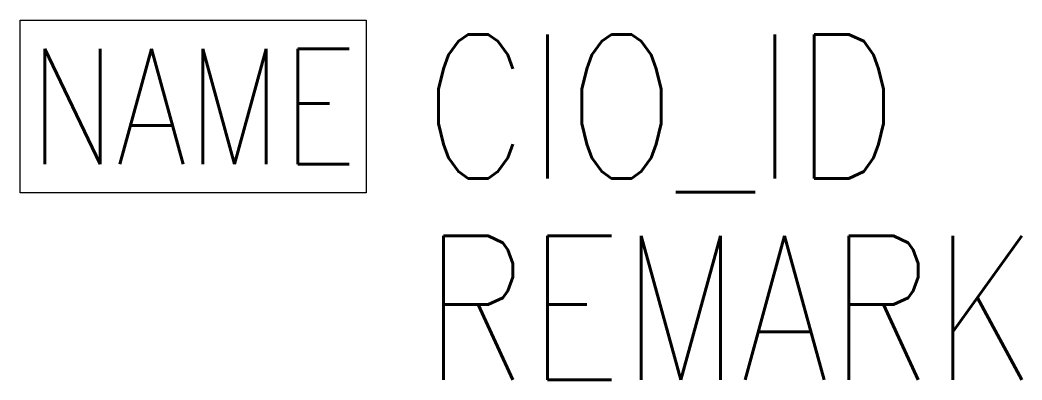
# Model space of a CAD drawing. Header units: millimetres. Extents: x -300 to 1437, y -487 to 138.
import ezdxf
from ezdxf.enums import TextEntityAlignment as Align

# ---------------------------------------------------------------- set-up
doc = ezdxf.new("R2010")
doc.units = ezdxf.units.MM
doc.header["$LTSCALE"] = 50
for name, color, linetype in [('LG_CIO', 7, 'CONTINUOUS'), ('LG_TEXT_CIO_id', 7, 'CONTINUOUS'), ('LG_TEXT_CIO_remark', 7, 'CONTINUOUS')]:
    doc.layers.add(name, color=color, linetype=linetype)
doc.styles.add('ROMANS', font='romans.shx', dxfattribs={"width": 0.8})

msp = doc.modelspace()

# ---------------------------------------------------------------- linework, layer by layer
at = {"layer": 'LG_CIO', "linetype": 'Continuous'}
msp.add_lwpolyline([(300, -162), (-300, -162), (-300, 138), (300, 138)], close=True, dxfattribs=at)

# ---------------------------------------------------------------- texts
at = {"layer": 'LG_CIO', "linetype": 'Continuous', "style": 'ROMANS', "width": 0.8}
msp.add_attdef('NAME', text='CIO', height=200, dxfattribs=at).set_placement((0, -12), align=Align.MIDDLE_CENTER)
at = {"layer": 'LG_TEXT_CIO_id', "style": 'ROMANS', "width": 0.8}
msp.add_attdef('CIO_ID', (400, -137), 'AAAA.ZZ.SS.???', height=250, dxfattribs=at)
at = {"layer": 'LG_TEXT_CIO_remark', "style": 'ROMANS', "width": 0.8}
msp.add_attdef('REMARK', (400, -487), '', height=250, dxfattribs=at)

doc.saveas('drawing.dxf')
